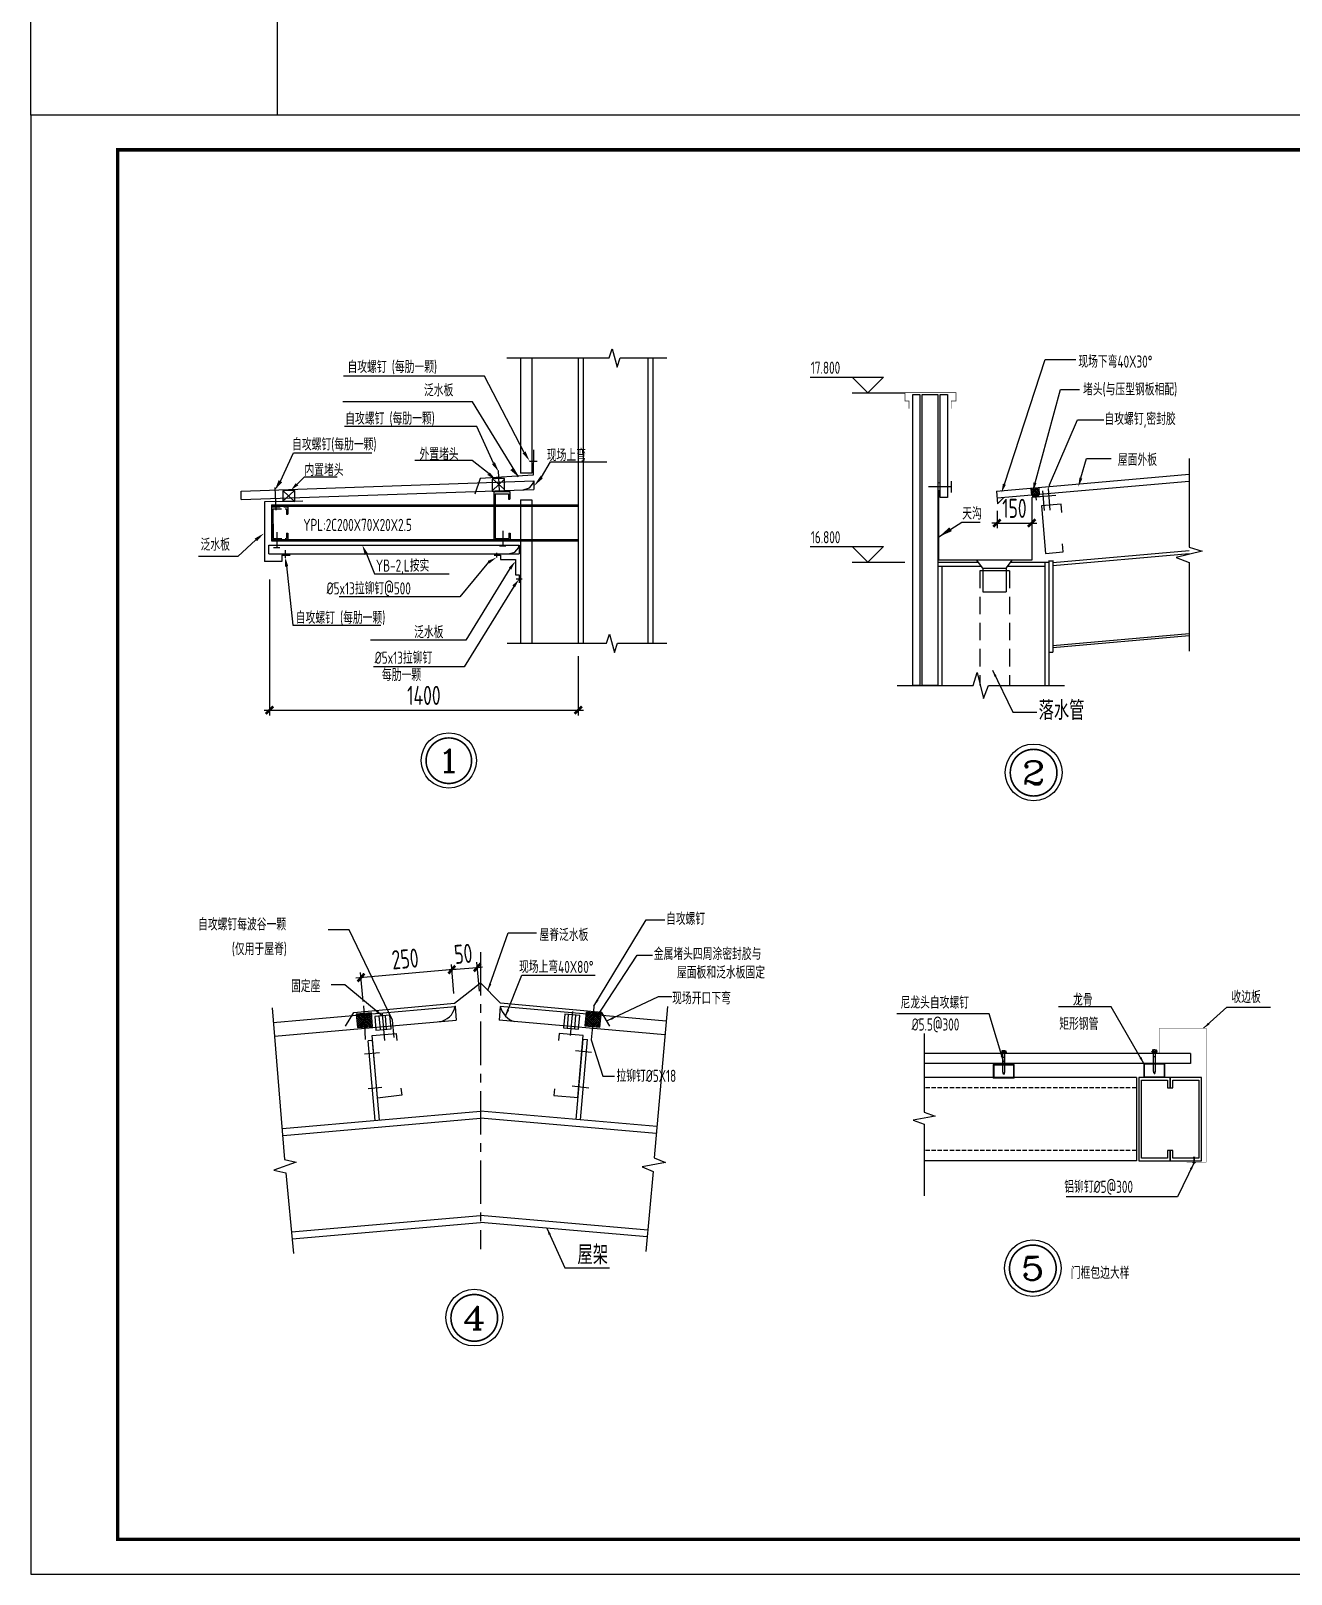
# Model space of a CAD drawing. Extents: x 670693 to 730093, y 227832 to 493926.
# Drawn here: x 670693 to 706983, y 227832 to 272256 of the extents above; entities that cross this region are included whole.
import ezdxf
from ezdxf.enums import TextEntityAlignment as Align

# ---------------------------------------------------------------- set-up
doc = ezdxf.new("R2010")
doc.units = 0
doc.header["$LTSCALE"] = 1000
for name, pattern in [('30', [0]), ('CENTER', [2, 1.25, -0.25, 0.25, -0.25]), ('DASH', [0.35, 0.25, -0.1]), ('DASHED', [0.75, 0.5, -0.25]), ('DOTE', [2.42, 2, -0.2, 0.02, -0.2])]:
    doc.linetypes.add(name, pattern=pattern)
doc.layers.get('0').update_dxf_attribs({"linetype": 'CONTINUOUS'})
doc.layers.get('Defpoints').update_dxf_attribs({"linetype": 'CONTINUOUS'})
for name, color, linetype in [('3-文字', 7, 'CONTINUOUS'), ('6-细实线', 3, 'CONTINUOUS'), ('7-点画线', 1, 'CENTER'), ('AXIS', 253, '30'), ('E_LINE', 7, 'CONTINUOUS'), ('GL', 150, 'CONTINUOUS'), ('GZ', 50, 'CONTINUOUS'), ('LT', 30, 'CONTINUOUS'), ('OTHER', 7, 'CONTINUOUS'), ('PUB_DIM', 3, 'CONTINUOUS'), ('PUB_TEXT', 7, 'CONTINUOUS'), ('PUB_TITLE', 4, 'CONTINUOUS'), ('STRELL', 7, 'CONTINUOUS'), ('TC', 252, 'CONTINUOUS'), ('WMB', 115, 'CONTINUOUS'), ('WP_XH', 163, 'CONTINUOUS'), ('YCX', 90, 'CONTINUOUS'), ('柱', 2, 'CONTINUOUS'), ('粗实线', 2, 'CONTINUOUS'), ('红线', 1, 'CONTINUOUS')]:
    doc.layers.add(name, color=color, linetype=linetype)
doc.layers.add('檩条', color=30, linetype='CONTINUOUS', lineweight=5)
doc.styles.add('_HZTXT', font='txt.shx', dxfattribs={"width": 0.8, "bigfont": 'hztxt.shx'})
doc.styles.add('COMP', font='complex', dxfattribs={"bigfont": 'hztxt'})
doc.styles.add('TSSD_Axis', font='Complex.shx', dxfattribs={"width": 0.7, "bigfont": 'hztxt.shx'})
doc.styles.add('TSSD_Dimension', font='Tssdeng.shx', dxfattribs={"width": 0.7, "bigfont": 'hztxt.shx'})
doc.styles.add('TSSD_Rein', font='Tssdeng.shx', dxfattribs={"width": 0.7, "bigfont": 'hztxt.shx'})
doc.dimstyles.new('ISO-25', dxfattribs={"dimtxt": 2.5, "dimasz": 2.5, "dimexe": 1.25, "dimexo": 0.625, "dimtad": 1, "dimdsep": 46, "dimtxsty": 'Standard', "dimcen": 2.5, "dimadec": 0, "dimazin": 0, "dimtfac": 1, "dimtmove": 0, "dimatfit": 3, "dimfxl": 1, "dimarcsym": 0})
doc.dimstyles.get("Standard").update_dxf_attribs({"dimtxt": 0.18, "dimasz": 0.18, "dimexe": 0.18, "dimexo": 0.0625, "dimgap": 0.09, "dimtad": 0, "dimtih": 1, "dimtoh": 1, "dimdec": 4, "dimzin": 0, "dimdsep": 46, "dimtxsty": 'Standard', "dimcen": 0.09, "dimadec": 0, "dimazin": 0, "dimtfac": 1, "dimtdec": 4, "dimtofl": 0, "dimtmove": 0, "dimatfit": 3, "dimfxl": 1, "dimtolj": 1, "dimtzin": 0, "dimarcsym": 0})
doc.dimstyles.new('TSSD_150_150', dxfattribs={"dimtxt": 550, "dimasz": 150, "dimexe": 150, "dimexo": 375, "dimgap": 150, "dimtad": 1, "dimdec": 0, "dimzin": 0, "dimdsep": 46, "dimtxsty": 'TSSD_Dimension', "dimblk": 'ARCHTICK', "dimcen": 0, "dimdle": 150, "dimclrd": 256, "dimclre": 256, "dimclrt": 7, "dimadec": 0, "dimazin": 0, "dimtfac": 1, "dimtdec": 0, "dimtix": 1, "dimtmove": 2, "dimatfit": 3, "dimfxl": 1, "dimtolj": 1, "dimtzin": 0, "dimarcsym": 0})
pattern_1 = [(45, (795690.642, 307958.447), (-29.462783, 29.462783), []), (135, (795690.642, 307958.447), (-29.462783, -29.462783), [])]

# ---------------------------------------------------------------- blocks, each defined once
blk = doc.blocks.new('_ArchTick')
at = {"color": 0, "linetype": 'ByBlock', "const_width": 0.5}
blk.add_lwpolyline([(-0.71, -0.71), (0.71, 0.71)], dxfattribs=at)
blk = doc.blocks.new('*D126')
at = {"layer": 'AXIS', "linetype": 'ByBlock', "lineweight": -2, "transparency": 16777216}
for p, q in [((677565, 256464), (677565, 252552)), ((686456, 254255), (686456, 252552)), ((677415, 252702), (686606, 252702))]:
    blk.add_line(p, q, dxfattribs=at)
at = {"layer": 'Defpoints', "color": 0, "linetype": 'ByBlock', "transparency": 16777216}
for p in [(677565, 256839), (686456, 254630), (686456, 252702)]:
    blk.add_point(p, dxfattribs=at)
at = {"layer": 'AXIS', "linetype": 'ByBlock', "lineweight": -2, "transparency": 16777216, "xscale": 150, "yscale": 150, "zscale": 150, "rotation": 180}
blk.add_blockref('_ArchTick', (677565, 252702), dxfattribs=at)
at = {"layer": 'AXIS', "linetype": 'ByBlock', "lineweight": -2, "transparency": 16777216, "xscale": 150, "yscale": 150, "zscale": 150}
blk.add_blockref('_ArchTick', (686456, 252702), dxfattribs=at)
at = {"layer": 'AXIS', "color": 7, "linetype": 'ByBlock', "transparency": 16777216, "insert": (682010, 253127), "char_height": 550, "attachment_point": 5, "style": 'TSSD_Dimension'}
blk.add_mtext('\\A1;1400', dxfattribs=at)
blk = doc.blocks.new('_INDEX1')
at = {"const_width": 0.035}
blk.add_lwpolyline([(-0.5, 0, 1), (0.5, 0, 1)], format="xyb", close=True, dxfattribs=at)
at = {"style": 'COMP', "width": 2.333333}
blk.add_attdef('1', text='', height=0.5, dxfattribs=at).set_placement((-0.25, -0.25), (0.25, -0.25), align=Align.FIT)
blk = doc.blocks.new('*D124')
at = {"layer": 'AXIS', "linetype": 'ByBlock', "lineweight": -2, "transparency": 16777216}
for p, q in [((682814, 245233), (682665, 245220)), ((682875, 244545), (682801, 245382)), ((682814, 245233), (683547, 245297)), ((683607, 244609), (683534, 245446)), ((683547, 245297), (683697, 245310))]:
    blk.add_line(p, q, dxfattribs=at)
at = {"layer": 'Defpoints', "color": 0, "linetype": 'ByBlock', "transparency": 16777216}
for p in [(683547, 245297), (682907, 244171), (683640, 244236)]:
    blk.add_point(p, dxfattribs=at)
at = {"layer": 'AXIS', "linetype": 'ByBlock', "lineweight": -2, "transparency": 16777216, "xscale": 150, "yscale": 150, "zscale": 150}
for p, rotation in [((682814, 245233), 4.995108433939217), ((683547, 245297), 184.9951084339392)]:
    blk.add_blockref('_ArchTick', p, dxfattribs=dict(at, rotation=rotation))
at = {"layer": 'AXIS', "color": 7, "linetype": 'ByBlock', "transparency": 16777216, "insert": (683144, 245688), "char_height": 550, "attachment_point": 5, "rotation": 4.9951, "style": 'TSSD_Dimension'}
blk.add_mtext('\\A1;50', dxfattribs=at)
blk = doc.blocks.new('*D125')
at = {"layer": 'AXIS', "linetype": 'ByBlock', "lineweight": -2, "transparency": 16777216}
for p, q in [((682964, 245246), (680050, 244991)), ((682875, 244545), (682801, 245382)), ((680259, 244316), (680186, 245154))]:
    blk.add_line(p, q, dxfattribs=at)
at = {"layer": 'Defpoints', "color": 0, "linetype": 'ByBlock', "transparency": 16777216}
for p in [(680199, 245004), (680292, 243943), (682907, 244171)]:
    blk.add_point(p, dxfattribs=at)
at = {"layer": 'AXIS', "linetype": 'ByBlock', "lineweight": -2, "transparency": 16777216, "xscale": 150, "yscale": 150, "zscale": 150}
for p, rotation in [((682814, 245233), 5.001370634198521), ((680199, 245004), 185.0013706341985)]:
    blk.add_blockref('_ArchTick', p, dxfattribs=dict(at, rotation=rotation))
at = {"layer": 'AXIS', "color": 7, "linetype": 'ByBlock', "transparency": 16777216, "insert": (681470, 245542), "char_height": 550, "attachment_point": 5, "rotation": 5.0014, "style": 'TSSD_Dimension'}
blk.add_mtext('\\A1;250', dxfattribs=at)
blk = doc.blocks.new('*D127')
at = {"layer": 'AXIS', "linetype": 'ByBlock', "lineweight": -2, "transparency": 16777216}
for p, q in [((698514, 258436), (698514, 257937)), ((699513, 258524), (699513, 257937)), ((698514, 258087), (698364, 258087)), ((698514, 258087), (699513, 258087)), ((699513, 258087), (699663, 258087))]:
    blk.add_line(p, q, dxfattribs=at)
at = {"layer": 'Defpoints', "color": 0, "linetype": 'ByBlock', "transparency": 16777216}
for p in [(698514, 258811), (699513, 258899), (699513, 258087)]:
    blk.add_point(p, dxfattribs=at)
at = {"layer": 'AXIS', "linetype": 'ByBlock', "lineweight": -2, "transparency": 16777216, "xscale": 150, "yscale": 150, "zscale": 150}
blk.add_blockref('_ArchTick', (698514, 258087), dxfattribs=at)
at = {"layer": 'AXIS', "linetype": 'ByBlock', "lineweight": -2, "transparency": 16777216, "xscale": 150, "yscale": 150, "zscale": 150, "rotation": 180}
blk.add_blockref('_ArchTick', (699513, 258087), dxfattribs=at)
at = {"layer": 'AXIS', "color": 7, "linetype": 'ByBlock', "transparency": 16777216, "insert": (699014, 258512), "char_height": 550, "attachment_point": 5, "style": 'TSSD_Dimension'}
blk.add_mtext('\\A1;150', dxfattribs=at)
blk = doc.blocks.new('*X120')
at = {"color": 0}
for p, q in [((903710.7, -307545.5), (903713.7, -307542.6)), ((903710.7, -307554.3), (903716.7, -307548.3)), ((903710.7, -307563.2), (903716.7, -307557.2)), ((903710.7, -307572), (903716.7, -307566)), ((903710.7, -307580.9), (903716.7, -307574.9)), ((903710.7, -307589.7), (903716.7, -307583.7)), ((903710.7, -307598.5), (903716.7, -307592.5)), ((903712.2, -307606), (903716.1, -307602))]:
    blk.add_line(p, q, dxfattribs=at)
blk = doc.blocks.new('AUDIT_I_040821143925-1')
at = {"linetype": 'Continuous', "ltscale": 20, "xscale": -0.899999999919668, "yscale": 0.8999999999068677, "zscale": 0.9, "rotation": 269.9996944201824}
blk.add_blockref('*X120', (276843.2, -813343.8), dxfattribs=at)
blk = doc.blocks.new('GD')
at = {"linetype": 'Continuous', "ltscale": 20}
for p, q in [((0, 1.3), (15, 3.6)), ((0, -1.3), (0, 1.3)), ((15, 3.6), (137.5, 3.6)), ((108.1, -3.6), (108.1, 3.6)), ((137.5, -9.7), (137.5, 9.7)), ((137.5, 9.7), (140.8, 9.7)), ((140.8, -9.7), (140.8, 9.7)), ((148.5, 7.5), (140.8, 7.5)), ((148.5, 3.4), (140.8, 3.4)), ((150, -5.5), (150, 5.4)), ((0, -1.3), (15, -3.6)), ((15, -3.6), (137.5, -3.6)), ((137.5, -9.7), (140.8, -9.7)), ((148.5, -3.4), (140.8, -3.4)), ((148.5, -7.5), (140.8, -7.5))]:
    blk.add_line(p, q, dxfattribs=at)
blk.add_ellipse((148.5, 5.4), major_axis=(0, 2.08), ratio=0.698493, start_param=3.141597, end_param=6.28319, dxfattribs=at)
at = {"linetype": 'Continuous', "ltscale": 20, "extrusion": (0, 0, -1)}
for centre, major_axis, ratio, start_param, end_param in [((148.5, 0), (0, 3.37), 0.429967, -0.000017, 3.141602), ((148.5, -5.5), (0, 2.08), 0.698493, -0.000005, 3.141588)]:
    blk.add_ellipse(centre, major_axis=major_axis, ratio=ratio, start_param=start_param, end_param=end_param, dxfattribs=at)
at = {"layer": 'PUB_TEXT', "xscale": 1.825602383585646, "yscale": 1.341960000107064, "zscale": 1.34196}
blk.add_blockref('AUDIT_I_040821143925-1', (0, 0), dxfattribs=at)
blk = doc.blocks.new('MD')
at = {"linetype": 'Continuous', "ltscale": 20}
blk.add_hatch(color=256, dxfattribs=at).paths.add_polyline_path([(8.6, -7.8), (8.6, -2.6), (-13.3, -4.2), (-13.2, 4.1), (8.6, 2.4), (8.6, 7.6, -0.696305)])
blk = doc.blocks.new('$五金$00000002')
at = {"layer": 'E_LINE'}
blk.add_blockref('MD', (-0.4, 0.1, 0), dxfattribs=at)

msp = doc.modelspace()

# ---------------------------------------------------------------- hatches: boundary and pattern name
at = {"layer": '6-细实线', "linetype": 'Continuous', "ltscale": 0.4}
h = msp.add_hatch(dxfattribs=at)
h.set_pattern_fill('ANSI37', color=6, scale=333.333333, style=0)
h.set_pattern_definition([(45, (524279.95, 305540.505), (-29.462783, 29.462783), []), (135, (524279.95, 305540.505), (-29.462783, -29.462783), [])])
h.paths.add_polyline_path([(699713.9, 259100.7), (699496.9, 259081.7), (699509.5, 258936.7), (699726.5, 258955.7)])
h.paths.add_polyline_path([(699726.5, 258955.7), (699509.5, 258936.7), (699514.2, 258883.2), (699731.2, 258902.2)])
at = {"layer": '7-点画线', "linetype": 'Continuous', "ltscale": 0.25}
h = msp.add_hatch(dxfattribs=at)
h.set_pattern_fill('ANSI37', color=6, scale=333.333333, style=0)
h.set_pattern_definition(pattern_1)
h.paths.add_polyline_path([(680500.9, 243960.9), (680066.9, 243922.9), (680098.4, 243562.7), (680532.4, 243600.7)])
h.paths.add_polyline_path([(680064.1, 243955.1), (680066.9, 243922.9), (680287.7, 243942.2), (680285.5, 243974.5)])
h.paths.add_polyline_path([(680285.5, 243974.5), (680287.7, 243942.2), (680500.9, 243960.9), (680498.1, 243993.1)])
h = msp.add_hatch(dxfattribs=at)
h.set_pattern_fill('ANSI37', color=6, scale=333.333333, style=0)
h.set_pattern_definition(pattern_1)
h.paths.add_polyline_path([(686888.4, 243937.2), (686891.8, 243989.3), (686681.6, 244007.7), (686677, 243955.7)])
h.paths.add_polyline_path([(686891.8, 243989.3), (686888.4, 243937.2), (687111, 243917.8), (687115.6, 243969.7)])
h.paths.add_polyline_path([(686677, 243955.7), (686647.3, 243615.3), (687081.3, 243577.3), (687111, 243917.8)])

# ---------------------------------------------------------------- linework, layer by layer
at = {"color": 3}
for p, q in [((684790.4, 262841, -55.1), (684790.4, 259522.3, -55.1)), ((685115.2, 262841, -55.1), (685115.2, 259522.3, -55.1)), ((684148.4, 259596.5), (684176.8, 259009.5)), ((676749.2, 259010.3), (685178, 259304.6)), ((676749.2, 258762.8), (685178, 259057.2)), ((676749.2, 258762.8), (676749.2, 259010.3)), ((678296.2, 259023.4), (677945.9, 259023.4)), ((677945.9, 259023.4), (678296.2, 258701.5)), ((677945.9, 259009.2), (677945.9, 258719.6)), ((677951.6, 258717.2), (678273.4, 259011.5)), ((678296.2, 258719.6), (678296.2, 259023.4)), ((684330.6, 259373.2), (683980.4, 259373.2)), ((683980.4, 259373.2), (684330.6, 259051.4)), ((683980.4, 259359.1), (683980.4, 259009.5)), ((683980.4, 259009.5), (684330.6, 259009.5)), ((683994.6, 259037.2), (684316.5, 259331.4)), ((684020.6, 258993.5, -55.1), (684487.3, 258996.6, -55.1)), ((684020.6, 258993.5, -55.1), (684027.1, 257577.8, -55.1)), ((684330.6, 259009.5), (684330.6, 259373.2)), ((684487.3, 258996.6, -55.1), (684488.7, 258778.8, -55.1)), ((684864.2, 259046.2), (685055.5, 259098.8)), ((685055.5, 259098.8), (685110, 259172)), ((685110, 259172), (685155.6, 259235.4)), ((685155.6, 259235.4), (685178, 259304.6)), ((685173.9, 259155.2), (685180.1, 259058.2)), ((685178, 259304.6), (685178, 259057.2)), ((677945.9, 258719.6), (678296.2, 258719.6)), ((684059.9, 258931.6, -55.1), (684448.8, 258934.1, -55.1)), ((684059.9, 258931.6, -55.1), (684065.5, 257640.3, -55.1)), ((684448.8, 258934.1, -55.1), (684449.8, 258778.6, -55.1)), ((684449.8, 258778.6, -55.1), (684488.7, 258778.8, -55.1)), ((684795.1, 258761.2, -55.1), (684795.1, 254630.3, -55.1)), ((684795.1, 258761.2, -55.1), (685119.9, 258761.2, -55.1)), ((685119.9, 258761.2, -55.1), (685119.9, 254630.3, -55.1)), ((684453.4, 257798.4, -55.1), (684492.3, 257798.6, -55.1)), ((684453.4, 257798.4, -55.1), (684454.4, 257642.8, -55.1)), ((684492.3, 257798.6, -55.1), (684493.7, 257580.9, -55.1)), ((677546.2, 257451.4, -55.1), (684758.4, 257447.1, -55.1)), ((677546.2, 257204, -55.1), (677546.2, 257451.4, -55.1)), ((684027.1, 257577.8, -55.1), (684493.7, 257580.9, -55.1)), ((684065.5, 257640.3, -55.1), (684454.4, 257642.8, -55.1)), ((684435.6, 257198, -55.1), (684628.6, 257245.7, -55.1)), ((684628.6, 257245.7, -55.1), (684685.7, 257316.9, -55.1)), ((684628.6, 257245.7, -55.1), (684685.7, 257316.9, -55.1)), ((684685.7, 257316.9, -55.1), (684733.4, 257378.7, -55.1)), ((684733.4, 257378.7, -55.1), (684758.4, 257447.1, -55.1)), ((684758.4, 257447.2, -55.1), (684749.7, 257199.8, -55.1)), ((677546.2, 257204, -55.1), (684749.7, 257199.8, -55.1))]:
    msp.add_line(p, q, dxfattribs=at)
at = {"linetype": 'Continuous'}
for p, q in [((686455.5, 262841, -55.1), (686455.5, 254630.3, -55.1)), ((686592.2, 262841, -55.1), (686592.2, 254630.3, -55.1)), ((688462.3, 262841, 252.8), (688462.3, 254630.3, 252.8)), ((688599, 262841, 252.8), (688599, 254630.3, 252.8)), ((677620.8, 258614.9, -55.1), (686458, 258614.9, -55.1)), ((677620.8, 258614.9, -55.1), (677621.1, 257575.9, -0.4)), ((677620.8, 258576.8, -55.1), (686458, 258576.8, -55.1)), ((677624.6, 258558, -55.1), (677627.4, 257578, -55.1)), ((677663.7, 258495.9, -55.1), (677666.1, 257640.4, -55.1)), ((677621.1, 257613.9, -2.4), (686455.5, 257614, -55.1)), ((677621.1, 257575.9, -0.4), (686455.5, 257575.9, -55.1))]:
    msp.add_line(p, q, dxfattribs=at)
for p, q in [((677719.5, 259110.6), (677744.2, 258456.4)), ((677771.8, 257821.6), (677771.8, 257383.8)), ((684279.3, 257865.8), (684279.3, 257428)), ((677679.7, 257383.8), (677863.8, 257383.8)), ((678018.3, 257307, -55.1), (678018.3, 257088.4, -55.1)), ((684101.2, 257227.4, -55.1), (684101.2, 257096.9, -55.1)), ((684187.3, 257428), (684371.4, 257428)), ((684671.3, 256478.2, -55.1), (684839.4, 256478.2, -55.1)), ((704082.4, 242817.4), (696414.2, 242817.4)), ((704082.4, 242817.4), (704082.4, 242527.3)), ((704082.4, 242527.3), (696414.2, 242527.3))]:
    msp.add_line(p, q)
at = {"color": 4}
msp.add_lwpolyline([(670692.5, 275155.5), (677786.9, 275155.5), (677786.9, 269832.2), (670692.5, 269832.2)], close=True, dxfattribs=at)
for centre, radius in [((682728.7, 251254.9, -55.1), 796.4), ((699568.1, 250910, 14254.9), 816.8), ((699545.7, 236640), 816.6), ((683462.1, 235216.4, 14254.9), 816.8)]:
    msp.add_circle(centre, radius)
at = {"layer": '3-文字', "color": 3}
for p, q in [((699713.9, 259100.7, 19.6), (699496.9, 259081.7, 19.6)), ((699514.2, 258883.2, 19.6), (699496.9, 259081.7, 19.6)), ((699713.9, 259100.7, 19.6), (699731.2, 258902.2, 19.6)), ((699731.2, 258902.2, 19.6), (699514.2, 258883.2, 19.6))]:
    msp.add_line(p, q, dxfattribs=at)
at = {"layer": '3-文字', "color": 7}
for p, q in [((699525.3, 257033.7), (699525.3, 258830.1)), ((700360.4, 258634), (699794.1, 258585.2)), ((699794.1, 258585.2), (699912.1, 257216.7)), ((700380.9, 258396.3), (700360.4, 258634)), ((699912.1, 257216.7), (700419.9, 257260.5)), ((700419.9, 257260.5), (700400.1, 257489.6)), ((696840.2, 257033.7), (699525.3, 257033.7)), ((698108.5, 256785.6), (698108.5, 256112.1)), ((698775.1, 256785.6), (698775.1, 256112.1)), ((698108.5, 256112.1), (698775.1, 256112.1))]:
    msp.add_line(p, q, dxfattribs=at)
at = {"layer": '3-文字'}
for p, q in [((682892.8, 244267.7), (683636.9, 244849.4)), ((683636.9, 244849.4), (684218.2, 244268))]:
    msp.add_line(p, q, dxfattribs=at)
at = {"layer": '3-文字', "color": 7, "linetype": 'Continuous'}
for p, q in [((679751, 243609.9), (679988.4, 243998.2)), ((679988.4, 243998.2), (682892.8, 244267.7)), ((680271.2, 244189.4), (680299.7, 243762.4)), ((680807.7, 243959.3), (680876.8, 243189.7)), ((687130.5, 243998.2), (684217.8, 244268.5)), ((686286.9, 244024.4), (686226.2, 243334.8)), ((686904.9, 244185.8), (686876.5, 243758.9)), ((687368, 243609.9), (687130.5, 243998.2)), ((680299.3, 243658.4), (680323.8, 243224.1)), ((686875.3, 243689), (686830.6, 243215.7)), ((680517.8, 243335.3), (681215.1, 243396.3)), ((680674.6, 241542.1), (680517.8, 243335.3)), ((681215.1, 243396.3), (681232.5, 243197)), ((685903.8, 243396.3), (685886.4, 243197)), ((686601.2, 243335.3), (685903.8, 243396.3)), ((686444.9, 241548.7), (686601.2, 243335.3)), ((680295.9, 242809.6), (680732.6, 242850.5)), ((686833.4, 242845.4), (686378.4, 242895.4)), ((680406.6, 241813.8), (680797.5, 241850.4)), ((681349.3, 241817.1), (681372.3, 241618.4)), ((685768.7, 241804.9), (685752.4, 241605.6)), ((686759.6, 241825), (686277.6, 241877.9)), ((681372.3, 241618.4), (680677, 241537.9)), ((685752.4, 241605.6), (686448.2, 241548.5))]:
    msp.add_line(p, q, dxfattribs=at)
at = {"layer": '6-细实线', "color": 7, "linetype": 'Continuous', "ltscale": 0.4}
for p, q in [((699876.5, 258445.5), (699837.1, 259012)), ((699987.4, 259083.1), (700038.3, 258460.9)), ((699624.3, 258922.3), (699640.3, 258746)), ((698108.5, 256785.6), (697926.4, 257033.7)), ((698108.5, 256785.6), (698775.1, 256785.6)), ((698775.1, 256785.6), (698957.1, 257033.7))]:
    msp.add_line(p, q, dxfattribs=at)
at = {"layer": '6-细实线', "color": 7}
msp.add_line((699525.3, 258830.1), (700203.9, 258891.8), dxfattribs=at)
at = {"layer": '6-细实线', "color": 3, "linetype": 'Continuous'}
for p, q in [((681030.1, 243925.1), (680596.1, 243887.1)), ((680717.4, 243903.1), (680751.8, 243510.7)), ((680935.1, 243514), (680900.8, 243906.4)), ((681064.4, 243532.7), (681030.1, 243925.1)), ((686064.9, 243953.7), (686030.6, 243561.3)), ((686498.9, 243915.7), (686064.9, 243953.7)), ((686167.6, 243942.4), (686133.3, 243550)), ((686354.6, 243530.7), (686388.9, 243923.1)), ((686464.6, 243523.3), (686498.9, 243915.7)), ((680596.1, 243887.1), (680630.4, 243494.7)), ((680630.4, 243494.7), (681064.4, 243532.7)), ((686030.6, 243561.3), (686464.6, 243523.3)), ((680532.4, 243189.9), (680408, 243179)), ((680608, 240892.9), (680408, 243179)), ((680732.5, 240903.8), (680532.4, 243189.9)), ((686393, 240917.6), (686595.8, 243236.1)), ((686517.4, 240906.7), (686720.3, 243225.2)), ((686595.8, 243236.1), (686720.3, 243225.2))]:
    msp.add_line(p, q, dxfattribs=at)
at = {"layer": '6-细实线', "color": 1, "linetype": 'Continuous', "ltscale": 0.4, "const_width": 80}
msp.add_lwpolyline([(699519.4, 258862.5), (699735.9, 258879.9)], dxfattribs=at)
at = {"layer": '7-点画线'}
msp.add_line((698877.5, 256713.2), (698021.2, 256713.2), dxfattribs=at)
at = {"layer": '7-点画线', "color": 6, "linetype": 'Continuous', "ltscale": 0.25}
for p, q in [((680498.1, 243993.1), (680064.1, 243955.1)), ((680064.1, 243955.1), (680098.4, 243562.7)), ((680532.4, 243600.7), (680498.1, 243993.1)), ((686681.6, 244007.7), (686647.3, 243615.3)), ((687115.6, 243969.7), (686681.6, 244007.7)), ((687081.3, 243577.3), (687115.6, 243969.7)), ((680098.4, 243562.7), (680532.4, 243600.7)), ((686647.3, 243615.3), (687081.3, 243577.3))]:
    msp.add_line(p, q, dxfattribs=at)
at = {"layer": '7-点画线', "color": 7, "linetype": 'Continuous', "ltscale": 0.25}
msp.add_line((681157.6, 243275.4), (681109.2, 243781), dxfattribs=at)
at = {"layer": 'AXIS', "linetype": 'ByBlock'}
for p, q in [((683752.1, 262316.5, -186.6), (679695.9, 262316.5, -186.6)), ((684895.1, 260123.7, -55.1), (683752.1, 262316.5, -186.6)), ((683407, 261580.8, -55.1), (679678.6, 261580.8, -55.1)), ((684733.7, 259415.6), (683407, 261580.8, -55.1)), ((683532.8, 260869.1, -55.1), (679721.6, 260869.1, -55.1)), ((684011.3, 259811.3), (683532.8, 260869.1, -55.1)), ((677878, 259292.7), (678251.8, 260109.9)), ((678251.8, 260109.9), (680508.9, 260109.9)), ((683399.1, 259892), (681749.8, 259892)), ((683890.1, 259502.3), (683399.1, 259892)), ((685400, 259410.4), (685653.6, 259847.2)), ((685653.6, 259847.2), (687274, 259847.2)), ((678356.7, 259204.4), (678569, 259418.7)), ((678569, 259418.7), (679511.5, 259418.7)), ((677171.7, 257605.1), (676656.8, 257126.8)), ((680336.6, 257246.1), (680589.1, 256630.8)), ((676656.8, 257126.8), (675519.9, 257126.8)), ((683871.5, 256961.4, -55.1), (683042.5, 255968.8, -55.1)), ((684489.3, 256776.7, -55.1), (683219.4, 254717.7, -55.1)), ((680589.1, 256630.8), (682742.6, 256630.8)), ((683042.8, 255968.8, -55.1), (679572.6, 255968.8, -55.1)), ((684595.6, 256264.6, -55.1), (683167.2, 253951.4, -55.1)), ((683219.4, 254717.7, -55.1), (680469.4, 254717.7, -55.1)), ((683167.2, 253951.4, -55.1), (680563.2, 253951.4, -55.1))]:
    msp.add_line(p, q, dxfattribs=at)
at = {"layer": 'AXIS', "linetype": 'ByBlock', "elevation": -55.1}
msp.add_lwpolyline([(678050.7, 256858.2), (678240.8, 255149.3), (680772.3, 255149.3)], dxfattribs=at)
at = {"layer": 'AXIS', "linetype": 'ByBlock'}
for points in [[(684937.1, 260150.4, -55.1), (684853.1, 260097, -55.1), (685055.3, 259871.6, -55.1)], [(683912.2, 259538.5), (683836.8, 259473.5), (684084.9, 259331.4)], [(684053.4, 259838), (683969.3, 259784.6), (684171.6, 259559.2)], [(684576.1, 259675.8, 55.1), (684500.7, 259610.9, 55.1), (684733.3, 259417, 55.1)], [(685431.8, 259372.1), (685368.3, 259448.8), (685169.9, 259142.3)], [(677825.6, 259321.5), (677930.5, 259263.9), (677722, 259044.2)], [(678315.4, 259232.2), (678397.9, 259176.5), (678189.5, 259044.2)], [(677140.5, 257643.9), (677202.9, 257566.3), (677404.4, 257792.5)], [(680397.7, 257210.3, -55.1), (680306.4, 257170.5, -55.1), (680238.3, 257449.8, -55.1)], [(678101.8, 256846.1, -55.1), (678010, 256833.8, -55.1), (678018.3, 257113.1, -55.1)], [(683848.9, 256999.7, -55.1), (683894.1, 256923.1, -55.1), (684101.2, 257096.9, -55.1)], [(684453.7, 256803.4, -55.1), (684524.9, 256750.1, -55.1), (684649, 256990.4, -55.1)], [(684560, 256291.2, -55.1), (684631.2, 256238, -55.1), (684755.4, 256478.2, -55.1)]]:
    msp.add_solid(points, dxfattribs=at)
at = {"layer": 'GL', "linetype": 'Continuous'}
for p, q in [((677940.9, 240658.7), (683641.1, 241157.4)), ((677958.3, 240460.2), (683641.1, 240957.4)), ((688718, 240712.9), (683637.8, 241157.4)), ((688700.6, 240514.4), (683637.8, 240957.4)), ((678201.4, 237681.4), (683641.1, 238157.4)), ((688457.5, 237735.7), (683637.8, 238157.4)), ((678218.8, 237483), (683641.1, 237957.4)), ((688440.2, 237537.2), (683637.8, 237957.4))]:
    msp.add_line(p, q, dxfattribs=at)
at = {"layer": 'GZ'}
for p, q in [((700117, 256950), (704050.1, 257294.1)), ((698821.9, 256849.4), (699889, 256849.4)), ((698904.3, 256961.7), (700008.4, 256961.7)), ((699889, 256961.7), (699889, 253412.3)), ((700007.6, 257005.1), (700121.6, 257005.1)), ((700008.4, 257008), (700008.4, 253412.3)), ((700117, 256867.3), (704050.1, 257211.4)), ((700117, 257008), (700117, 254372.5)), ((700117, 254565.2), (704050.1, 254909.3)), ((700117, 254505.3), (704050.1, 254849.4)), ((700008.4, 254372.5), (700117, 254372.5))]:
    msp.add_line(p, q, dxfattribs=at)
at = {"layer": 'GZ', "linetype": 'Continuous'}
for p, q in [((696808.4, 256961.7), (696808.4, 253412.3)), ((696808.4, 256961.7), (697979.3, 256961.7)), ((696808.4, 256849.4), (698061.7, 256849.4)), ((696922.4, 256849.4), (696922.4, 253412.3))]:
    msp.add_line(p, q, dxfattribs=at)
at = {"layer": 'GZ', "linetype": 'DOTE', "const_width": 15, "elevation": 14254.9}
msp.add_lwpolyline([(695980, 261381.1), (695980, 261604.3), (695861.6, 261604.3), (695861.6, 261840.9), (697330.7, 261840.9), (697330.7, 261604.3), (697193.5, 261604.3), (697193.5, 261381.1)], dxfattribs=at)
at = {"layer": 'GZ', "linetype": 'Continuous'}
for points in [[(696295.5, 253412.3), (696087.7, 253412.3), (696087.7, 261784.8), (696295.5, 261784.8)], [(696808.4, 253412.3), (696355.6, 253412.3), (696355.6, 261784.8), (696808.4, 261784.8)]]:
    msp.add_lwpolyline(points, close=True, dxfattribs=at)
at = {"layer": 'GZ', "linetype": 'Continuous', "elevation": 14254.9}
msp.add_lwpolyline([(697092, 258825.5), (696878.8, 258825.5), (696878.8, 261784.8), (697092, 261784.8)], close=True, dxfattribs=at)
at = {"layer": 'LT'}
for p, q in [((702526.3, 242127.3), (696414.2, 242127.3)), ((702526.3, 242127.3), (702526.3, 239727.9)), ((702526.3, 239727.9), (696414.2, 239727.9))]:
    msp.add_line(p, q, dxfattribs=at)
msp.add_lwpolyline([(696414.2, 243393.4), (696414.2, 241125.6), (696729.1, 241011), (696099.3, 240899.9), (696414.2, 240788.2), (696414.2, 238719.5)], dxfattribs=at)
for points in [[(702676.3, 239802.9), (702676.3, 242052.4), (703426.1, 242052.4), (703426.1, 241827.4), (703501.1, 241827.4), (703501.1, 242127.3), (702601.3, 242127.3), (702601.3, 239727.9), (703501.1, 239727.9), (703501.1, 240027.9), (703426.1, 240027.9), (703426.1, 239802.9)], [(703576.1, 239802.9), (703576.1, 240027.9), (703501.1, 240027.9), (703501.1, 239727.9), (704400.9, 239727.9), (704400.9, 242127.3), (703501.1, 242127.3), (703501.1, 241827.4), (703576.1, 241827.4), (703576.1, 242052.4), (704325.9, 242052.4), (704325.9, 239802.9)]]:
    msp.add_lwpolyline(points, close=True, dxfattribs=at)
at = {"layer": 'OTHER', "color": 9}
for p, q in [((687346.2, 262841, -55.1), (687430.2, 263105, -55.1)), ((687430.2, 263105, -55.1), (687574.2, 262577, -55.1)), ((684400.1, 262841, -55.1), (687346.2, 262841, -55.1)), ((687574.2, 262577, -55.1), (687658.2, 262841, -55.1)), ((687658.2, 262841, -55.1), (689003.9, 262841, 385.2)), ((684404.9, 254630.3, -55.1), (687273.2, 254630.3, -55.1)), ((687273.2, 254630.3, -55.1), (687357.2, 254894.3, -55.1)), ((687357.2, 254894.3, -55.1), (687501.2, 254366.3, -55.1)), ((687501.2, 254366.3, -55.1), (687585.2, 254630.3, -55.1)), ((687585.2, 254630.3, -55.1), (689008.6, 254630.3, 385.2))]:
    msp.add_line(p, q, dxfattribs=at)
at = {"layer": 'PUB_DIM'}
for p, q in [((685115.2, 259522.3, -55.1), (684790.4, 259522.3, -55.1)), ((685055.3, 259871.6, -55.1), (685270.6, 259871.6, -55.1))]:
    msp.add_line(p, q, dxfattribs=at)
for points in [[(704050.1, 259945.5), (704050.1, 259495.5), (704050.1, 257394.4), (704425.1, 257274.4), (703676.1, 257097), (704050.1, 256950.4), (704050.1, 254849.4), (704050.1, 254399.4)], [(695637.7, 253412.3), (696087.7, 253412.3), (697826, 253412.3), (697946, 253787.3), (698123.5, 253038.3), (698270, 253412.3), (700008.4, 253412.3), (700458.4, 253412.3)]]:
    msp.add_lwpolyline(points, dxfattribs=at)
at = {"layer": 'PUB_TITLE', "color": 3, "linetype": 'DASHED'}
for p, q in [((698021.2, 256713.2), (698021.2, 253412.3)), ((698877.5, 256713.2), (698877.5, 253412.3))]:
    msp.add_line(p, q, dxfattribs=at)
at = {"layer": 'PUB_TITLE'}
msp.add_lwpolyline([(670692.5, 227832.2), (730092.5, 227832.2), (730092.5, 269832.2), (670692.5, 269832.2)], close=True, dxfattribs=at)
at = {"layer": 'PUB_TITLE', "const_width": 100}
msp.add_lwpolyline([(673192.5, 228832.2), (729092.5, 228832.2), (729092.5, 268832.2), (673192.5, 268832.2)], close=True, dxfattribs=at)
at = {"layer": 'STRELL', "linetype": 'DASH'}
for p, q in [((677624.6, 258558, -55.1), (678091.2, 258559.3, -55.1)), ((678091.2, 258559.3, -55.1), (678091.9, 258341.6, -55.1)), ((677663.7, 258495.9, -55.1), (678052.5, 258497, -55.1)), ((678052.5, 258497, -55.1), (678053, 258341.4, -55.1)), ((678053, 258341.4, -55.1), (678091.9, 258341.6, -55.1)), ((678054.6, 257797, -55.1), (678093.4, 257797.1, -55.1)), ((678054.6, 257797, -55.1), (678055, 257641.5, -55.1)), ((678093.4, 257797.1, -55.1), (678094.1, 257579.4, -55.1)), ((677627.4, 257578, -55.1), (678094.1, 257579.4, -55.1)), ((677666.1, 257640.4, -55.1), (678055, 257641.5, -55.1))]:
    msp.add_line(p, q, dxfattribs=at)
at = {"layer": 'TC', "linetype": 'CENTER'}
msp.add_line((683640.1, 245737.9), (683640.1, 237187.7), dxfattribs=at)
at = {"layer": 'WMB'}
for p, q in [((698500.2, 259009.9), (704050.1, 259495.5)), ((698500.2, 259009.9), (698527, 258638.1)), ((698514.5, 258811.2), (704050.1, 259295.5)), ((698527, 258638.1), (698709.2, 258828.2))]:
    msp.add_line(p, q, dxfattribs=at)
at = {"layer": 'WMB', "linetype": 'Continuous'}
for p, q in [((677673.7, 243713.5), (682910.2, 244171.7)), ((682910.2, 244171.7), (682940.7, 243774.4)), ((684208.8, 244171.7), (684178.2, 243774.4)), ((688984.1, 243753.9), (684208.8, 244171.7)), ((677708.4, 243316.6), (682940.7, 243774.4)), ((688949.3, 243356.9), (684178.2, 243774.4))]:
    msp.add_line(p, q, dxfattribs=at)
for centre, radius, start, end in [((682368.7, 244283.2), 553.8, 278.42841, 347.12785), ((684790.1, 244309.4), 597.4, 193.33237, 253.89717)]:
    msp.add_arc(centre, radius, start, end, dxfattribs=at)
at = {"layer": 'WMB', "linetype": 'ByBlock'}
msp.add_point((682907.3, 244171.5), dxfattribs=at)
at = {"layer": 'WP_XH', "linetype": 'DASH', "ltscale": 0.5}
for p, q in [((702526.3, 241827.4), (696414.2, 241827.4)), ((702526.3, 240027.9), (696414.2, 240027.9))]:
    msp.add_line(p, q, dxfattribs=at)
at = {"layer": 'YCX'}
for p, q in [((698725.3, 259208.5), (699903, 262800.8)), ((699903, 262800.8), (700782.6, 262800.8)), ((693131.6, 262290.9, 14254.9), (695245, 262290.9, 14254.9)), ((694795, 261840.9, 14254.9), (694345, 262290.9, 14254.9)), ((695245, 262290.9, 14254.9), (694795, 261840.9, 14254.9)), ((694345, 261840.9, 14254.9), (695861.6, 261840.9, 14254.9)), ((699612.3, 259245.8), (700341.9, 261931.8)), ((700341.9, 261931.8), (700888.9, 261931.8)), ((700024.7, 259186.6), (700828.8, 261059.6)), ((700828.8, 261059.6), (701585.3, 261059.6)), ((700928.4, 259385.3), (701089.6, 259943.1)), ((701089.6, 259943.1), (701803.7, 259943.1)), ((693131.6, 257411.7), (695245, 257411.7)), ((694795, 256961.7), (694345, 257411.7)), ((695245, 257411.7), (694795, 256961.7)), ((694345, 256961.7), (695861.6, 256961.7))]:
    msp.add_line(p, q, dxfattribs=at)
at = {"layer": 'YCX', "elevation": 14254.9}
for points in [[(677637.1, 244131.9), (677997.2, 239769.5), (678335.1, 239693.6), (677693.3, 239456.8), (678031.2, 239381), (678255.4, 237064.6)], [(689020.7, 244172.3), (688644.5, 239813), (688964.1, 239679.6), (688290.9, 239557.8), (688610.5, 239424.4), (688403.6, 237118.8)]]:
    msp.add_lwpolyline(points, dxfattribs=at)
at = {"layer": 'YCX'}
for points in [[(698767.6, 259194.6), (698683.1, 259222.3), (698642.3, 258955.1)], [(699650.9, 259237.7, 19.6), (699564.7, 259259.3, 19.6), (699543.1, 258989.8, 19.6)], [(700049.1, 259180.2), (700006.9, 259194.4), (699985.4, 259060.9)], [(700971.1, 259372.9), (700885.7, 259397.6), (700854.3, 259129.1)]]:
    msp.add_solid(points, dxfattribs=at)
at = {"layer": '柱', "const_width": 10}
for points in [[(704535.1, 239690.5), (704535.1, 243545.7), (703192.8, 243545.7), (703192.8, 242842.6), (702892.8, 242842.6)], [(704535.1, 239690.5), (703975, 239690.5)]]:
    msp.add_lwpolyline(points, dxfattribs=at)
at = {"layer": '檩条'}
for points in [[(699007.5, 242505.7), (699007.5, 242105.7), (698407.5, 242105.7), (698407.5, 242505.7)], [(698987.5, 242485.7), (698987.5, 242125.7), (698427.5, 242125.7), (698427.5, 242485.7)], [(703344.7, 242527.3), (703344.7, 242127.3), (702744.7, 242127.3), (702744.7, 242527.3)], [(703324.7, 242507.3), (703324.7, 242147.3), (702764.7, 242147.3), (702764.7, 242507.3)]]:
    msp.add_lwpolyline(points, close=True, dxfattribs=at)
at = {"layer": '红线', "linetype": 'DOTE'}
for p, q in [((685169.7, 260194.8), (685157, 259464.6)), ((685157, 259464.6), (683634.2, 259366.7)), ((683634.2, 259366.7), (683474.4, 258924.6)), ((696542.4, 259142.4, 14254.9), (697203.4, 259142.4, 14254.9)), ((696840.2, 257033.7), (696840.2, 259368.5)), ((697203.4, 258963.9, 14254.9), (697203.4, 259295.6, 14254.9)), ((678524.8, 258714.7), (677423, 258695.6)), ((677423, 258695.6), (677423, 256980.8)), ((677915.5, 256980.8), (677423, 256980.8)), ((677915.5, 257164.1), (678158.5, 257164.1)), ((677915.5, 257164.1), (677915.5, 256980.8)), ((684029.2, 257168.2, -55.1), (684218.5, 257168.2, -55.1)), ((684218.5, 257168.2, -55.1), (684218.5, 257040.5, -55.1)), ((684218.5, 257040.5, -55.1), (684649, 257040.5, -55.1)), ((684649, 257040.5, -55.1), (684649, 256594, -55.1)), ((684649, 256594, -55.1), (684750.6, 256594, -55.1)), ((684750.6, 256594, -55.1), (684750.6, 256372.1, -55.1))]:
    msp.add_line(p, q, dxfattribs=at)

# ---------------------------------------------------------------- block references
at = {"layer": 'PUB_TEXT'}
ref = msp.add_blockref('_INDEX1', (682727.9, 251247.7, -55.1), dxfattribs=dict(at, xscale=1310.398689593887, yscale=1310.398689593887, zscale=1310.398681640625))
ref.add_attrib('1', '1', dxfattribs={"layer": '0', "height": 655.2, "style": 'TSSD_Axis', "width": 2.333333}).set_placement((682400.3, 250920.1, -55.1), (683055.5, 250920.1, -55.1), align=Align.FIT)
ref = msp.add_blockref('_INDEX1', (699567.3, 250902.6, 14254.9), dxfattribs=dict(at, xscale=1343.998655993724, yscale=1343.998655993724, zscale=1343.998655993724))
ref.add_attrib('1', '2', dxfattribs={"layer": '0', "height": 672, "style": 'TSSD_Axis', "width": 1.5}).set_placement((699231.3, 250566.6, 14254.9), (699903.3, 250566.6, 14254.9), align=Align.FIT)
at = {"layer": 'PUB_TEXT', "xscale": -4.498875000688713, "yscale": 7.49812500004191, "zscale": 7.498125000000007, "rotation": 270}
for p in [(698711.6, 242225.3), (703048.8, 242246.9)]:
    msp.add_blockref('GD', p, dxfattribs=at)
at = {"layer": 'PUB_TEXT'}
ref = msp.add_blockref('_INDEX1', (699545, 236632.6), dxfattribs=dict(at, xscale=1343.662656329572, yscale=1343.662656329572, zscale=1343.662656329572))
ref.add_attrib('1', '5', dxfattribs={"layer": '0', "height": 671.8, "style": 'TSSD_Axis', "width": 1.5}).set_placement((699209, 236296.7), (699880.9, 236296.7), align=Align.FIT)
ref = msp.add_blockref('_INDEX1', (683461.4, 235209, 14254.9), dxfattribs=dict(at, xscale=1343.998655993724, yscale=1343.998655993724, zscale=1343.998655993724))
ref.add_attrib('1', '4', dxfattribs={"layer": '0', "height": 672, "style": 'TSSD_Axis', "width": 1.3125}).set_placement((683125.4, 234873, 14254.9), (683797.4, 234873, 14254.9), align=Align.FIT)
at = {"layer": '粗实线', "xscale": 7.49812500004191, "yscale": 7.49812500004191, "zscale": 7.49812500004191, "rotation": 270}
msp.add_blockref('$五金$00000002', (704188.7, 239747.6), dxfattribs=at)

# ---------------------------------------------------------------- texts
at = {"layer": 'PUB_TEXT'}
for s, height, style, width, p in [(' 自攻螺钉 (每肋一颗)', 350, 'TSSD_Rein', 0.7, (679662, 262407.1, -55.1)), ('17.800', 350, 'TSSD_Rein', 0.7, (693151.4, 262384.8, 14254.9)), ('现场下弯40X30%%D', 350, 'TSSD_Rein', 0.7, (700855.2, 262561.3, -7127.4)), ('堵头(与压型钢板相配)', 350, 'TSSD_Rein', 0.7, (700990.5, 261762.2, -7127.4)), (' 自攻螺钉 (每肋一颗)', 350, 'TSSD_Rein', 0.7, (679596.5, 260922.3, -55.1)), ('自攻螺钉,密封胶', 350, 'TSSD_Rein', 0.7, (701607.7, 260911.6, -7127.4)), (' 自攻螺钉(每肋一颗)', 350, 'TSSD_Rein', 0.7, (678066.6, 260177.2, -55.1)), ('外置堵头', 350, 'TSSD_Rein', 0.7, (681884.6, 259896.7, 55.1)), ('现场上弯', 350, 'TSSD_Rein', 0.7, (685551.7, 259866.7)), ('屋面外板 ', 350, 'TSSD_Rein', 0.7, (701993, 259733.5, -7127.4)), ('内置堵头', 350, 'TSSD_Rein', 0.7, (678570.1, 259440.5)), ('YPL:2C200X70X20X2.5', 350, 'TSSD_Rein', 0.7, (678536.2, 257859.9, -55.1)), ('16.800', 350, 'TSSD_Rein', 0.7, (693151.4, 257505.7)), ('YB-2,L按实', 350, 'TSSD_Rein', 0.7, (680627.1, 256689.1)), ('%%c5x13拉铆钉@500', 350, 'TSSD_Rein', 0.7, (679208.3, 256032.1, -55.1)), (' 自攻螺钉 (每肋一颗)', 350, 'TSSD_Rein', 0.7, (678172.8, 255187.9, -55.1)), ('%%c5x13拉铆钉', 350, 'TSSD_Rein', 0.7, (680593.5, 254036.5, -55.1)), (' 每肋一颗', 350, 'TSSD_Rein', 0.7, (680653.4, 253540.6)), ('落水管', 550, '_HZTXT', 0.8, (699711.2, 252421.1, -7127.4)), ('自攻螺钉每波谷一颗', 350, 'TSSD_Rein', 0.7, (675506.8, 246359.8)), ('自攻螺钉', 350, 'TSSD_Rein', 0.7, (688982.6, 246519.9, -7127.4)), ('屋脊泛水板 ', 350, 'TSSD_Rein', 0.7, (685338, 246058.5, -7127.4)), ('(仅用于屋脊)', 350, 'TSSD_Rein', 0.7, (676481, 245651.5)), ('金属堵头四周涂密封胶与', 350, 'TSSD_Rein', 0.7, (688630, 245510.3, -7127.4)), ('现场上弯40X80%%D', 350, 'TSSD_Rein', 0.7, (684749.5, 245136.9, -7127.4)), ('屋面板和泛水板固定', 350, 'TSSD_Rein', 0.7, (689298.4, 244976.7, -7127.4)), ('固定座', 350, 'TSSD_Rein', 0.7, (678183, 244583.1, -7127.4)), ('现场开口下弯', 350, 'TSSD_Rein', 0.7, (689159.3, 244236.6, -7127.4)), ('尼龙头自攻螺钉', 350, 'TSSD_Rein', 0.7, (695735.7, 244108.9, 114.7)), ('龙骨', 350, 'TSSD_Rein', 0.7, (700702.1, 244193)), ('收边板', 350, 'TSSD_Rein', 0.7, (705263.1, 244270.5)), ('%%C5.5@300', 350, 'TSSD_Rein', 0.7, (696054.7, 243479.3, 114.7)), ('矩形钢管', 350, 'TSSD_Rein', 0.7, (700305.3, 243497.1)), ('拉铆钉%%C5X18', 350, 'TSSD_Rein', 0.7, (687553.7, 242000.4, -7127.4)), ('铝铆钉%%C5@300', 350, 'TSSD_Rein', 0.7, (700449.4, 238806.4)), ('屋架', 550, '_HZTXT', 0.8, (686432.3, 236749.9, -7127.4)), ('门框包边大样', 350, 'TSSD_Rein', 0.7, (700638, 236329.7))]:
    msp.add_text(s, height=height, dxfattribs=dict(at, style=style, width=width)).set_placement(p)
at = {"layer": 'PUB_TEXT', "style": 'TSSD_Rein', "width": 0.7}
for p in [(682013.8, 261908.9), (675580.7, 257465.6), (681729, 254947.2, -55.1)]:
    msp.add_text('泛水板', height=350, dxfattribs=at).set_placement(p, align=Align.MIDDLE_LEFT)
msp.add_text('天沟', height=350, dxfattribs=at).set_placement((697794.8, 258363.7, -7127.4), align=Align.MIDDLE_CENTER)

# ---------------------------------------------------------------- dimensions: what is measured, and where the dimension line sits
at = {"layer": 'AXIS', "linetype": 'ByBlock'}
for base, p1, p2, text, picture, middle in [((699512.9, 258086.9, 14254.9), (698514.5, 258811.2, 14254.9), (699512.9, 258898.5, 14254.9), '150', '*D127', (699013.7, 258511.9, 14254.9)), ((686455.5, 252702, -55.1), (677564.5, 256838.9, -55.1), (686455.5, 254630.3, -55.1), '1400', '*D126', (682010, 253127, -55.1))]:
    dim = msp.add_linear_dim(base=base, p1=p1, p2=p2, text=text, dimstyle='TSSD_150_150', dxfattribs=at)
    dim.commit()
    dim.dimension.update_dxf_attribs({"geometry": picture, "text_midpoint": middle})
for p2, distance, text, picture, middle in [((680291.9, 243942.6, 14254.9), -1065.6, '250', '*D125', (681469.6, 245542, 14254.9)), ((683640.1, 244235.5, 14254.9), 1065.5, '50', '*D124', (683143.9, 245688.4, 14254.9))]:
    dim = msp.add_aligned_dim(p1=(682907.3, 244171.5, 14254.9), p2=p2, distance=distance, text=text, dimstyle='TSSD_150_150', dxfattribs=at)
    dim.commit()
    dim.dimension.update_dxf_attribs({"geometry": picture, "text_midpoint": middle})

# ---------------------------------------------------------------- leaders
at = {"layer": 'YCX'}
for points, dimstyle, override in [([(696840.2, 257693.7), (697499.6, 258117), (698032.3, 258117)], 'Standard', {"dimtxt": 600, "dimasz": 400, "dimexe": 200, "dimexo": 200, "dimgap": 200, "dimtad": 1, "dimtih": 0, "dimtoh": 0, "dimdec": 2, "dimtxsty": 'Standard', "dimcen": 0, "dimtfac": 0.016667, "dimtdec": 2, "dimtix": 1, "dimtofl": 1, "dimtvp": 0.166667}), ([(698382.9, 253857.3, 14254.9), (698968, 252641.6, 14254.9), (699663.6, 252641.6, 14254.9)], 'ISO-25', {"dimasz": 200}), ([(686904.9, 244185.8, 14254.9), (688414.6, 246669.3, 14254.9), (688950.2, 246669.3, 14254.9)], 'ISO-25', {"dimasz": 200}), ([(681109.2, 243781), (679862.4, 246382.5), (679258.1, 246382.5)], 'Standard', {"dimtxsty": 'Standard'}), ([(683854, 244632.3, 14254.9), (684436.1, 246294.6, 14254.9), (685256.4, 246294.6, 14254.9)], 'ISO-25', {"dimasz": 200}), ([(686973, 243847.4, 14254.9), (688156.2, 245647.9, 14254.9), (688594.3, 245647.9, 14254.9)], 'ISO-25', {"dimasz": 200}), ([(680812.5, 243906, 14254.9), (679735.4, 244795.7, 14254.9), (679337.4, 244795.7, 14254.9)], 'ISO-25', {"dimasz": 200}), ([(684362.6, 243892, 14254.9), (684829.6, 245073.2, 14254.9), (686940.9, 245073.2, 14254.9)], 'ISO-25', {"dimasz": 200}), ([(687278.6, 243756, 14254.9), (688765.9, 244455.5, 14254.9), (689146.8, 244455.5, 14254.9)], 'ISO-25', {"dimasz": 200}), ([(698709.8, 242560.1), (698290, 243961.4), (695626.7, 243961.4)], 'ISO-25', {"dimasz": 200}), ([(702744.7, 242527.3), (701797.4, 244162), (700283.3, 244162)], 'ISO-25', {"dimasz": 200}), ([(704463.4, 243545.7), (705128.9, 244153.4), (706389.2, 244153.4)], 'ISO-25', {"dimasz": 200}), ([(686830.6, 243215.7), (687166, 242165.7), (687497.7, 242165.7)], 'Standard', {"dimtxsty": 'Standard'}), ([(704184.8, 239666.6), (703713.6, 238693.9), (700506.9, 238693.9)], 'ISO-25', {"dimasz": 200}), ([(685552.5, 237789.8, 14254.9), (686064.6, 236645.4, 14254.9), (687353.9, 236645.4, 14254.9)], 'ISO-25', {"dimasz": 200})]:
    msp.add_leader(points, dimstyle=dimstyle, override=override, dxfattribs=at)

doc.saveas('drawing.dxf')
